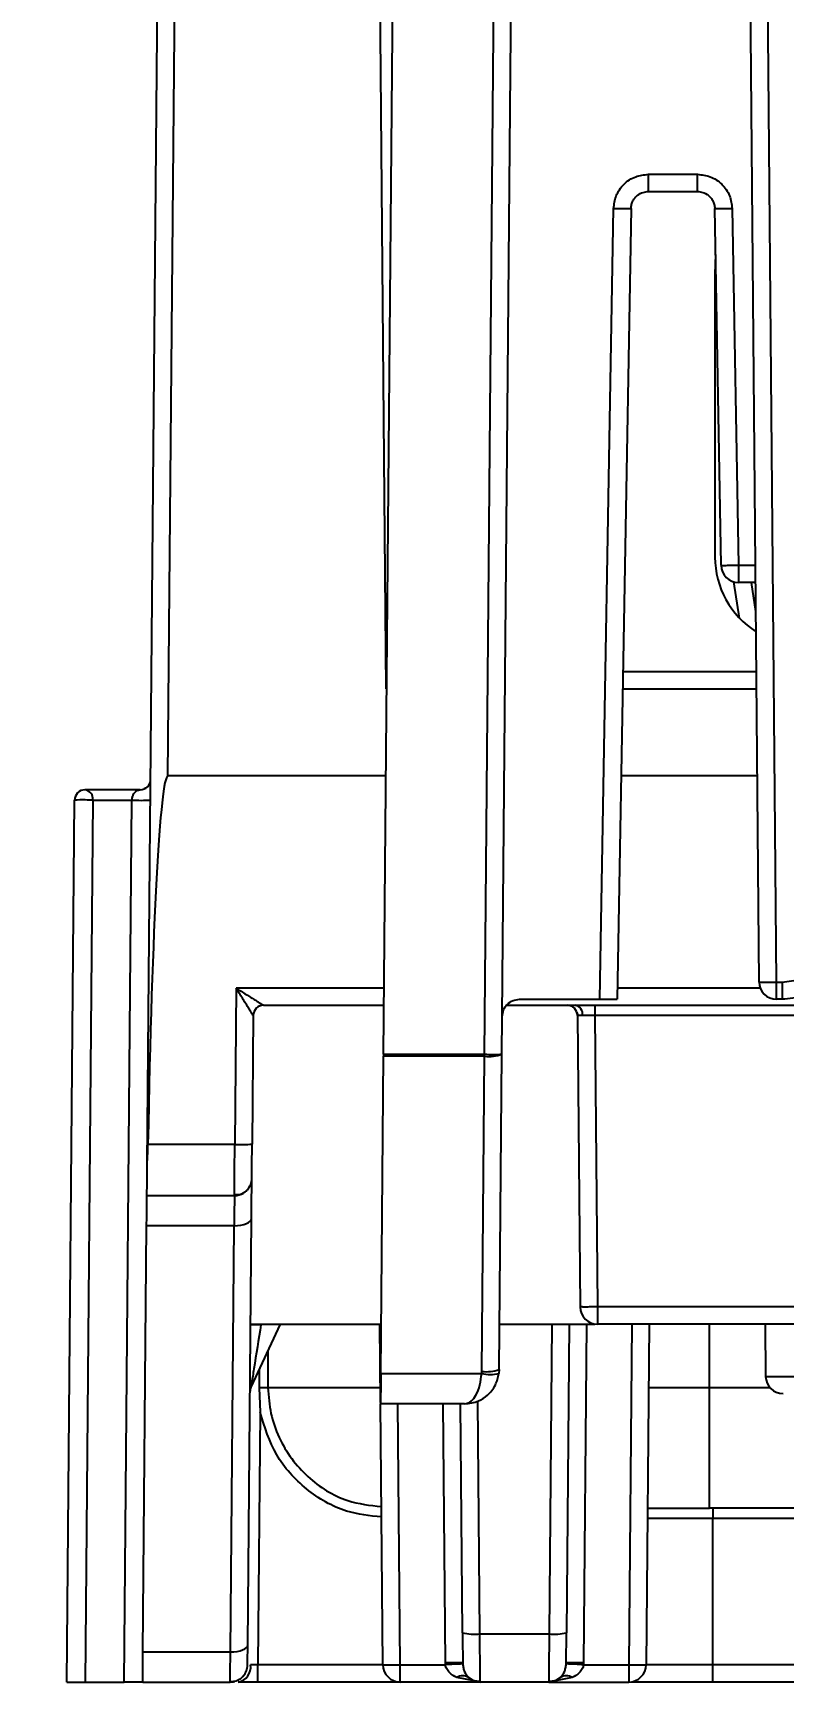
# Model space of a CAD drawing. Header units: inches. Extents: x 897.4 to 914.4, y -8.5 to 2.5.
# Drawn here: x 906.069 to 906.494, y -6.024 to -5.089 of the extents above; entities that cross this region are included whole.
import ezdxf

# ---------------------------------------------------------------- set-up
doc = ezdxf.new("R2010")
doc.units = ezdxf.units.IN
doc.header["$LTSCALE"] = 4
doc.header["$MEASUREMENT"] = 0
doc.layers.get('0').update_dxf_attribs({"linetype": 'CONTINUOUS'})
doc.layers.get('DEFPOINTS').update_dxf_attribs({"linetype": 'CONTINUOUS'})
doc.layers.add('DIMENSIONS', color=140, linetype='CONTINUOUS')
doc.styles.get("Standard").update_dxf_attribs({"font": 'romans.shx'})
doc.dimstyles.get("Standard").update_dxf_attribs({"dimtxt": 0.15, "dimasz": 0.18, "dimexe": 0.0625, "dimexo": 0.125, "dimgap": 0.0625, "dimtad": 0, "dimtih": 1, "dimtoh": 1, "dimzin": 0, "dimdsep": 46, "dimtxsty": 'Standard', "dimcen": 0.09, "dimadec": 0, "dimazin": 0, "dimtfac": 1, "dimtofl": 0, "dimtmove": 0, "dimatfit": 3, "dimfxl": 1, "dimtolj": 1, "dimtzin": 0, "dimarcsym": 0})

# ---------------------------------------------------------------- blocks, each defined once
blk = doc.blocks.new('*D4')
at = {"layer": 'DEFPOINTS', "color": 0}
for p in [(906.75507, -4.02375), (905.46883, -6.02375), (906.08786, -6.02375)]:
    blk.add_point(p, dxfattribs=at)
at = {"layer": 'DIMENSIONS', "color": 0, "lineweight": -2}
for p, q in [((906.63007, -4.02375), (905.40633, -4.02375)), ((905.46883, -4.20375), (905.46883, -4.70947)), ((905.46883, -5.84375), (905.46883, -5.33804)), ((905.96286, -6.02375), (905.40633, -6.02375))]:
    blk.add_line(p, q, dxfattribs=at)
at = {"layer": 'DIMENSIONS', "color": 0}
for points in [[(905.43883, -4.20375), (905.49883, -4.20375), (905.46883, -4.02375)], [(905.43883, -5.84375), (905.49883, -5.84375), (905.46883, -6.02375)]]:
    blk.add_solid(points, dxfattribs=at)
at = {"layer": 'DIMENSIONS', "color": 0, "char_height": 0.15, "attachment_point": 5}
for s, insert in [('\\A1;2.00', (905.46883, -4.88625)), ('\\A1;[50.8]', (905.46883, -5.20054))]:
    blk.add_mtext(s, dxfattribs=dict(at, insert=insert))

msp = doc.modelspace()

# ---------------------------------------------------------------- linework, layer by layer
for p, q in [((906.48014, -5.62718), (906.47173, -4.66343)), ((906.48998, -5.62718), (906.48157, -4.66343)), ((906.26735, -5.66809), (906.27591, -4.6872)), ((906.32453, -5.66809), (906.33309, -4.6872)), ((906.33437, -5.66809), (906.34293, -4.6872)), ((906.13337, -5.73021), (906.14134, -4.81731)), ((906.14513, -5.51037), (906.15118, -4.81723)), ((906.26507, -5.06509), (906.26852, -5.46098)), ((906.41735, -5.16951), (906.44516, -5.16951)), ((906.41735, -5.17926), (906.41735, -5.16951)), ((906.44516, -5.17926), (906.44516, -5.16951)), ((906.41735, -5.17926), (906.44516, -5.17926)), ((906.38985, -5.63694), (906.39767, -5.18885)), ((906.40751, -5.18893), (906.39969, -5.63694)), ((906.45852, -5.39105), (906.455, -5.18893)), ((906.46484, -5.18885), (906.46837, -5.39096)), ((906.45545, -5.21502), (906.45507, -5.22611)), ((906.45507, -5.22611), (906.45507, -5.38635)), ((906.46837, -5.39096), (906.47808, -5.39096)), ((906.46837, -5.39096), (906.46837, -5.40072)), ((906.46892, -5.4209), (906.46584, -5.40039)), ((906.47816, -5.40072), (906.46837, -5.40072)), ((906.47831, -5.41723), (906.47583, -5.40072)), ((906.4786, -5.45131), (906.40293, -5.45131)), ((906.26852, -5.46098), (906.26916, -5.46098)), ((906.40276, -5.46098), (906.47869, -5.46098)), ((906.26873, -5.51037), (906.14513, -5.51037)), ((906.47912, -5.51037), (906.4019, -5.51037)), ((906.12937, -5.51824), (906.09813, -5.51824)), ((906.08786, -6.02375), (906.09223, -5.52409)), ((906.10265, -5.52409), (906.09829, -6.02375)), ((906.10265, -5.52409), (906.12474, -5.52409)), ((906.12038, -6.02375), (906.12474, -5.52409)), ((906.18375, -5.63062), (906.18298, -5.71915)), ((906.26768, -5.63062), (906.18375, -5.63062)), ((906.48079, -5.63062), (906.3998, -5.63062)), ((906.48998, -5.62718), (906.49312, -5.62718)), ((906.48998, -5.63694), (906.48998, -5.62718)), ((906.49312, -5.62718), (906.49312, -5.63694)), ((906.19936, -5.64029), (906.26759, -5.64029)), ((906.19936, -5.64029), (906.19936, -5.64029)), ((906.33714, -5.64029), (906.88954, -5.64029)), ((906.3444, -5.63694), (906.38985, -5.63694)), ((906.38701, -5.64029), (906.38701, -5.64614)), ((906.49312, -5.63694), (906.48998, -5.63694)), ((906.19345, -5.64614), (906.19282, -5.71906)), ((906.19356, -5.64507), (906.19345, -5.64614)), ((906.19345, -5.64614), (906.19345, -5.64614)), ((906.37717, -5.64614), (906.37861, -5.81124)), ((906.50664, -5.64614), (906.38701, -5.64614)), ((906.38701, -5.64614), (906.38845, -5.81124)), ((906.26577, -5.84888), (906.26734, -5.66921)), ((906.26735, -5.66809), (906.26734, -5.66921)), ((906.32453, -5.66921), (906.26734, -5.66921)), ((906.26735, -5.66809), (906.32453, -5.66809)), ((906.32297, -5.84776), (906.32453, -5.66921)), ((906.32453, -5.66921), (906.32453, -5.66809)), ((906.33281, -5.84665), (906.33437, -5.66809)), ((906.18298, -5.71915), (906.1338, -5.71915)), ((906.13321, -5.74816), (906.18281, -5.74816)), ((906.18281, -5.74816), (906.18281, -5.74728)), ((906.19034, -6.00263), (906.19245, -5.76114)), ((906.13096, -6.0067), (906.13306, -5.76521)), ((906.18261, -5.76521), (906.13306, -5.76521)), ((906.1805, -6.0067), (906.18261, -5.76521)), ((906.50573, -5.81124), (906.38845, -5.81124)), ((906.38845, -5.81124), (906.38845, -5.821)), ((906.19193, -5.821), (906.26602, -5.821)), ((906.2088, -5.821), (906.19215, -5.8567)), ((906.26563, -5.86545), (906.26524, -5.821)), ((906.33304, -5.821), (906.38692, -5.821)), ((906.36263, -5.821), (906.36109, -5.99654)), ((906.37246, -5.821), (906.37094, -5.99585)), ((906.3823, -5.821), (906.38063, -6.01291)), ((906.50573, -5.821), (906.38845, -5.821)), ((906.4079, -5.821), (906.40621, -6.014)), ((906.41774, -5.821), (906.41605, -6.014)), ((906.45192, -5.85703), (906.45192, -5.821)), ((906.48355, -5.821), (906.48381, -5.85061)), ((906.20167, -5.83629), (906.20182, -5.85703)), ((906.19675, -5.84683), (906.19675, -5.85702)), ((906.3229, -5.84888), (906.32297, -5.84776)), ((906.33281, -5.84665), (906.33267, -5.84888)), ((906.19675, -5.85702), (906.1974, -5.87092)), ((906.26555, -5.85703), (906.20182, -5.85703)), ((906.26577, -5.84888), (906.3229, -5.84888)), ((906.45192, -5.85703), (906.41742, -5.85703)), ((906.45192, -5.92533), (906.45192, -5.85703)), ((906.48626, -5.85703), (906.45192, -5.85703)), ((906.48381, -5.85061), (906.74287, -5.85061)), ((906.31313, -5.86616), (906.26562, -5.86616)), ((906.26692, -6.014), (906.26563, -5.86616)), ((906.27677, -6.014), (906.27548, -5.86616)), ((906.30235, -6.01291), (906.30107, -5.86616)), ((906.31204, -5.99585), (906.31091, -5.86616)), ((906.32188, -5.99654), (906.32073, -5.86454)), ((906.1974, -5.87092), (906.19615, -6.014)), ((906.45389, -5.93118), (906.41678, -5.93118)), ((906.57107, -5.92533), (906.45192, -5.92533)), ((906.45389, -5.92533), (906.45389, -5.93118)), ((906.53124, -5.93118), (906.45389, -5.93118)), ((906.45389, -6.014), (906.45389, -5.93118)), ((906.32188, -5.99654), (906.36109, -5.99654)), ((906.13096, -6.0067), (906.1805, -6.0067)), ((906.19615, -6.02375), (906.19615, -6.014)), ((906.26692, -6.014), (906.19615, -6.014)), ((906.27677, -6.014), (906.30238, -6.014)), ((906.27677, -6.02375), (906.27677, -6.014)), ((906.30238, -6.014), (906.30235, -6.01291)), ((906.31219, -6.01291), (906.31221, -6.01351)), ((906.37077, -6.01351), (906.37079, -6.01291)), ((906.38063, -6.01291), (906.38059, -6.014)), ((906.38059, -6.014), (906.40621, -6.014)), ((906.40621, -6.014), (906.40621, -6.02375)), ((906.45389, -6.014), (906.41605, -6.014)), ((906.53141, -6.014), (906.45389, -6.014)), ((906.45389, -6.02375), (906.45389, -6.014)), ((906.08786, -6.02375), (906.09377, -6.02375)), ((906.09377, -6.02375), (906.09829, -6.02375)), ((906.09829, -6.02375), (906.12038, -6.02375)), ((906.1249, -6.02375), (906.12038, -6.02375)), ((906.13081, -6.02375), (906.1249, -6.02375)), ((906.13081, -6.02375), (906.1804, -6.02375)), ((906.1804, -6.02375), (906.18041, -6.02316)), ((906.27677, -6.02375), (906.19615, -6.02375)), ((906.32204, -6.02375), (906.27677, -6.02375)), ((906.31859, -6.02308), (906.30878, -6.02118)), ((906.36094, -6.02375), (906.32204, -6.02375)), ((906.3742, -6.02118), (906.36094, -6.02375)), ((906.36094, -6.02375), (906.40621, -6.02375)), ((906.53141, -6.02375), (906.45389, -6.02375))]:
    msp.add_line(p, q)
at = {"flags": 128}
for points in [[(906.13321, -5.74816), (906.13322, -5.7476), (906.13323, -5.74595), (906.13326, -5.74327), (906.13329, -5.73966), (906.13333, -5.73525), (906.13337, -5.73021)], [(906.13306, -5.76521), (906.13311, -5.7604), (906.13314, -5.75621), (906.13317, -5.75279), (906.13319, -5.75025), (906.13321, -5.74869), (906.13321, -5.74816)], [(906.18261, -5.76521), (906.18452, -5.76514), (906.18637, -5.76492), (906.18806, -5.76455), (906.18955, -5.76405), (906.19078, -5.76343), (906.19169, -5.76272), (906.19225, -5.76194), (906.19245, -5.76114)], [(906.26577, -5.84888), (906.26574, -5.85236), (906.26571, -5.85564), (906.26569, -5.85863), (906.26566, -5.86122), (906.26565, -5.86333), (906.26563, -5.86489), (906.26562, -5.86584), (906.26562, -5.86616)], [(906.13081, -6.02375), (906.13081, -6.02323), (906.13083, -6.02167), (906.13085, -6.01913), (906.13088, -6.0157), (906.13091, -6.01151), (906.13096, -6.0067)], [(906.1805, -6.0067), (906.18242, -6.00664), (906.18426, -6.00641), (906.18596, -6.00604), (906.18745, -6.00554), (906.18867, -6.00492), (906.18958, -6.00421), (906.19015, -6.00344), (906.19034, -6.00263)], [(906.1804, -6.02375), (906.18231, -6.02356), (906.1831, -6.02337)], [(906.31541, -6.02118), (906.31611, -6.02176), (906.31622, -6.02184)], [(906.36657, -6.02198), (906.36687, -6.02176), (906.36757, -6.02118)]]:
    msp.add_lwpolyline(points, dxfattribs=at)
for centre, radius, start, end in [((906.40505, -4.90684), 0.28211, 268.50051, 270.49937), ((906.45746, -4.90682), 0.28213, 269.50069, 271.49943), ((906.50509, -5.38635), 0.05001, 180, 237.76175), ((906.46837, -5.39088), 0.00984, 181, 270), ((906.12937, -5.51233), 0.00591, 270, 359.5), ((906.09813, -5.52415), 0.00591, 90, 179.5), ((906.09734, -5.52352), 0.00534, 353.86181, 81.52913), ((906.09612, -5.58572), 0.06174, 88.13235, 93.61496), ((906.09697, -5.69602), 0.17202, 88.10605, 89.61312), ((906.12995, -5.40654), 0.11767, 267.46021, 272.53979), ((906.48998, -5.6271), 0.00984, 180.5, 270), ((906.19936, -5.64619), 0.00591, 90, 179.5), ((906.19935, -5.64618), 0.00589, 122.95477, 169.12339), ((906.19936, -5.64619), 0.0059, 90.00085, 123.00938), ((906.37126, -5.64619), 0.00591, 0.5, 90), ((906.37485, -5.64543), 0.00525, 352.48249, 78.71475), ((906.32945, -5.38606), 0.28207, 269.00033, 270.99967), ((906.32713, -5.64816), 0.0212, 262.94682, 289.96384), ((906.18667, -5.57808), 0.14111, 268.50133, 272.49846), ((906.18281, -5.73832), 0.00984, 318.63672, 359.5), ((906.18281, -5.73832), 0.00984, 270, 301.40703), ((906.38845, -5.81115), 0.00984, 180.5, 270), ((906.19488, -5.99021), 0.16892, 88.99846, 91.00154), ((906.32557, -5.82672), 0.0212, 262.94781, 289.96324), ((906.1975, -5.8592), 0.00591, 155, 179.5), ((906.19908, -6.05074), 0.19373, 89.18812, 90.68938), ((906.32778, -5.82849), 0.02097, 256.52859, 283.47141), ((906.49365, -5.85052), 0.00984, 180.5, 270), ((906.31916, -5.96465), 0.03201, 257.14479, 274.87731), ((906.36382, -5.96465), 0.03201, 265.12294, 282.85495), ((906.1833, -6.01517), 0.00875, 281.2856, 7.5173), ((906.1804, -6.01391), 0.00984, 318.63672, 359.5), ((906.27677, -6.01391), 0.00984, 180.5, 270), ((906.30727, -6.29491), 0.28204, 89.00025, 90.99975), ((906.32175, -6.30627), 0.29292, 91.86638, 93.79051), ((906.36123, -6.30635), 0.29299, 86.20978, 88.13349), ((906.37571, -6.29493), 0.28206, 89.0003, 90.9997), ((906.40621, -6.01391), 0.00984, 270, 359.5), ((906.3121, -6.02612), 0.00595, 56.13588, 123.86412), ((906.32204, -6.01391), 0.00984, 239.52605, 270), ((906.36094, -6.01391), 0.00984, 270, 302.35344), ((906.37088, -6.02612), 0.00595, 56.13827, 123.86173)]:
    msp.add_arc(centre, radius, start, end)
msp.add_ellipse((906.14267, -5.79235), major_axis=(0.00246, 0.28198), ratio=0.034903, start_param=0.000305, end_param=1.308507)
for points, knots in [([(906.39767, -5.18885), (906.39797, -5.1864), (906.39843, -5.18264), (906.40091, -5.17814), (906.40344, -5.17508), (906.40656, -5.17257), (906.4111, -5.17017), (906.4149, -5.16977), (906.41735, -5.16951)], [0, 0, 0, 0, 0.239687, 0.36835, 0.500006, 0.628667, 0.760321, 1, 1, 1, 1]), ([(906.44516, -5.16951), (906.44761, -5.16977), (906.45137, -5.17016), (906.45592, -5.17256), (906.45903, -5.17503), (906.46158, -5.17811), (906.46407, -5.18261), (906.46454, -5.1864), (906.46484, -5.18885)], [0, 0, 0, 0, 0.2396774, 0.368335, 0.4999967, 0.6286532, 0.7603122, 1, 1, 1, 1]), ([(906.40751, -5.18893), (906.40758, -5.18815), (906.40771, -5.18662), (906.40855, -5.18454), (906.40972, -5.18278), (906.41154, -5.181), (906.41412, -5.17956), (906.41633, -5.17936), (906.41735, -5.17926)], [0, 0, 0, 0, 0.154156, 0.30005, 0.437667, 0.567017, 0.799918, 1, 1, 1, 1]), ([(906.44516, -5.17926), (906.44618, -5.17936), (906.44838, -5.17956), (906.45096, -5.181), (906.45279, -5.18278), (906.45396, -5.18454), (906.4548, -5.18662), (906.45493, -5.18815), (906.455, -5.18893)], [0, 0, 0, 0, 0.2001, 0.432981, 0.562331, 0.699957, 0.845843, 1, 1, 1, 1]), ([(906.45852, -5.39105), (906.45867, -5.39106), (906.45897, -5.39108), (906.46125, -5.39106), (906.4645, -5.39103), (906.46708, -5.39098), (906.46837, -5.39096)], [0, 0, 0, 0, 0.2500154, 0.5000023, 0.7500107, 1, 1, 1, 1]), ([(906.12474, -5.52409), (906.12475, -5.52391), (906.12477, -5.52353), (906.12488, -5.52274), (906.12529, -5.52122), (906.12678, -5.51875), (906.12827, -5.51846), (906.12937, -5.51824)], [0, 0, 0, 0, 0.031859, 0.066121, 0.146361, 0.3726, 1, 1, 1, 1]), ([(906.13353, -5.51652), (906.1332, -5.51683), (906.13266, -5.51732), (906.13197, -5.51763), (906.13171, -5.51774)], [0, 0, 0, 0, 0.62144, 1, 1, 1, 1]), ([(906.49312, -5.62718), (906.49667, -5.62681), (906.50404, -5.62603), (906.51367, -5.61979), (906.52061, -5.61064), (906.52193, -5.60335), (906.52256, -5.59984)], [0, 0, 0, 0, 0.241038, 0.499994, 0.758956, 1, 1, 1, 1]), ([(906.53238, -5.60048), (906.53196, -5.60343), (906.53115, -5.60918), (906.52666, -5.61931), (906.51824, -5.62904), (906.50577, -5.6358), (906.49714, -5.63658), (906.49312, -5.63694)], [0, 0, 0, 0, 0.151677, 0.295839, 0.560307, 0.795065, 1, 1, 1, 1]), ([(906.18375, -5.63062), (906.18566, -5.63182), (906.18942, -5.63419), (906.19382, -5.63692), (906.19665, -5.63868), (906.19813, -5.6396), (906.19912, -5.64018), (906.19928, -5.64025), (906.19936, -5.64029)], [0, 0, 0, 0, 0.300426, 0.592267, 0.717713, 0.825035, 0.917468, 1, 1, 1, 1]), ([(906.19345, -5.64614), (906.19341, -5.64607), (906.19331, -5.64593), (906.19271, -5.64498), (906.19178, -5.64352), (906.19, -5.6407), (906.18727, -5.63631), (906.18493, -5.63253), (906.18375, -5.63062)], [0, 0, 0, 0, 0.0825226, 0.1749493, 0.2822762, 0.4077258, 0.6995727, 1, 1, 1, 1]), ([(906.48014, -5.62718), (906.48029, -5.62719), (906.48058, -5.62721), (906.48286, -5.62722), (906.48611, -5.62721), (906.48869, -5.62719), (906.48998, -5.62718)], [0, 0, 0, 0, 0.25001, 0.500015, 0.750009, 1, 1, 1, 1]), ([(906.33456, -5.6467), (906.33472, -5.64542), (906.33503, -5.64285), (906.33731, -5.63963), (906.34055, -5.63738), (906.34312, -5.63709), (906.3444, -5.63694)], [0, 0, 0, 0, 0.2500023, 0.4999953, 0.7499998, 1, 1, 1, 1]), ([(906.38985, -5.63694), (906.39054, -5.63694), (906.39192, -5.63694), (906.39387, -5.63694), (906.39561, -5.63694), (906.39754, -5.63694), (906.3993, -5.63694), (906.39956, -5.63694), (906.39969, -5.63694)], [0, 0, 0, 0, 0.1352324, 0.2676, 0.3971244, 0.5238029, 0.7675119, 1, 1, 1, 1]), ([(906.3768, -5.64418), (906.37685, -5.6443), (906.37716, -5.6449), (906.37719, -5.64558), (906.37722, -5.64614)], [0, 0, 0, 0, 0.186925, 1, 1, 1, 1]), ([(906.38005, -5.64612), (906.37962, -5.64612), (906.37876, -5.64613), (906.37787, -5.64614), (906.37728, -5.64614), (906.37721, -5.64614), (906.37717, -5.64614)], [0, 0, 0, 0, 0.250013, 0.499996, 0.750006, 1, 1, 1, 1]), ([(906.38701, -5.64614), (906.38637, -5.64614), (906.38508, -5.64614), (906.38322, -5.64614), (906.3815, -5.64613), (906.38053, -5.64612), (906.38005, -5.64612)], [0, 0, 0, 0, 0.2500038, 0.5000012, 0.7499974, 1, 1, 1, 1]), ([(906.13337, -5.73021), (906.13352, -5.72715), (906.1337, -5.72352), (906.13379, -5.71974), (906.1338, -5.71915)], [0, 0, 0, 0, 0.845051, 1, 1, 1, 1]), ([(906.18281, -5.74728), (906.18281, -5.74714), (906.18282, -5.74658), (906.18284, -5.7429), (906.18287, -5.73763), (906.1829, -5.73234), (906.18294, -5.72608), (906.18296, -5.7215), (906.18298, -5.71915)], [0, 0, 0, 0, 0.086251, 0.352296, 0.500052, 0.657261, 0.823911, 1, 1, 1, 1]), ([(906.19265, -5.7384), (906.19265, -5.73815), (906.19265, -5.73774), (906.19268, -5.73534), (906.1927, -5.73284), (906.19272, -5.72977), (906.19276, -5.72527), (906.1928, -5.72151), (906.19282, -5.71906)], [0, 0, 0, 0, 0.239677, 0.371339, 0.499993, 0.631654, 0.760311, 1, 1, 1, 1]), ([(906.18281, -5.74759), (906.18372, -5.74761), (906.18558, -5.74765), (906.18825, -5.74656), (906.19055, -5.74468), (906.19148, -5.74289), (906.19193, -5.742)], [0, 0, 0, 0, 0.240008, 0.492935, 0.749768, 1, 1, 1, 1]), ([(906.19245, -5.76114), (906.19248, -5.75795), (906.19253, -5.75145), (906.1926, -5.74422), (906.19264, -5.73927), (906.19265, -5.73869), (906.19265, -5.7384)], [0, 0, 0, 0, 0.244858, 0.4999, 0.750074, 1, 1, 1, 1]), ([(906.1828, -5.7487), (906.1828, -5.7488), (906.18279, -5.74917), (906.18276, -5.75208), (906.1827, -5.75739), (906.18264, -5.76255), (906.18261, -5.76521)], [0, 0, 0, 0, 0.116973, 0.393853, 0.688201, 1, 1, 1, 1]), ([(906.38845, -5.81124), (906.38716, -5.81125), (906.38458, -5.81127), (906.38133, -5.81128), (906.37905, -5.81127), (906.37876, -5.81125), (906.37861, -5.81124)], [0, 0, 0, 0, 0.250005, 0.5000053, 0.749995, 1, 1, 1, 1]), ([(906.19783, -5.82131), (906.19647, -5.82973), (906.19466, -5.84097), (906.19282, -5.85264), (906.1923, -5.8558), (906.19217, -5.85659), (906.19215, -5.85667), (906.19215, -5.8567)], [0, 0, 0, 0, 0.658521, 0.879358, 0.948875, 0.975936, 1, 1, 1, 1]), ([(906.20182, -5.85703), (906.20217, -5.86192), (906.20284, -5.8716), (906.20767, -5.88525), (906.21482, -5.89739), (906.227, -5.91068), (906.24434, -5.92192), (906.25964, -5.92362), (906.26614, -5.92434)], [0, 0, 0, 0, 0.143126, 0.282927, 0.419534, 0.553049, 0.80991, 1, 1, 1, 1]), ([(906.31313, -5.86616), (906.31449, -5.86583), (906.3168, -5.86527), (906.31989, -5.86126), (906.32207, -5.85591), (906.32263, -5.85114), (906.3229, -5.84888)], [0, 0, 0, 0, 0.302349, 0.516881, 0.77015, 1, 1, 1, 1]), ([(906.31313, -5.86616), (906.31588, -5.86583), (906.32059, -5.86527), (906.32663, -5.86126), (906.33105, -5.85591), (906.33215, -5.85114), (906.33267, -5.84888)], [0, 0, 0, 0, 0.302381, 0.516882, 0.770171, 1, 1, 1, 1]), ([(906.26619, -5.93025), (906.25943, -5.92954), (906.24405, -5.92792), (906.22291, -5.91534), (906.20504, -5.89586), (906.19995, -5.87924), (906.1974, -5.87092)], [0, 0, 0, 0, 0.207162, 0.471404, 0.735675, 1, 1, 1, 1]), ([(906.41683, -5.92533), (906.41835, -5.92533), (906.42975, -5.92533), (906.44163, -5.92533), (906.45192, -5.92533)], [0, 0, 0, 0, 0.134065, 1, 1, 1, 1]), ([(906.31204, -5.99585), (906.31206, -5.99775), (906.31209, -6.00153), (906.31213, -6.0065), (906.31217, -6.01062), (906.31218, -6.01215), (906.31219, -6.01291)], [0, 0, 0, 0, 0.2507909, 0.5000741, 0.7508042, 1, 1, 1, 1]), ([(906.32204, -6.02375), (906.32204, -6.02348), (906.32203, -6.0229), (906.322, -6.01785), (906.32196, -6.01059), (906.32192, -6.00304), (906.3219, -5.99874), (906.32188, -5.99654)], [0, 0, 0, 0, 0.205286, 0.440165, 0.704519, 0.848533, 1, 1, 1, 1]), ([(906.36109, -5.99654), (906.36108, -5.99874), (906.36106, -6.00304), (906.36102, -6.01059), (906.36098, -6.01785), (906.36094, -6.0229), (906.36094, -6.02348), (906.36094, -6.02375)], [0, 0, 0, 0, 0.151467, 0.295481, 0.559835, 0.794714, 1, 1, 1, 1]), ([(906.37079, -6.01291), (906.37079, -6.01215), (906.37081, -6.01062), (906.37084, -6.00648), (906.37089, -6.00151), (906.37092, -5.99774), (906.37094, -5.99585)], [0, 0, 0, 0, 0.2507784, 0.5000614, 0.7507903, 1, 1, 1, 1]), ([(906.18041, -6.02316), (906.18042, -6.02302), (906.18043, -6.0226), (906.18045, -6.01938), (906.18048, -6.01402), (906.18049, -6.00914), (906.1805, -6.0067)], [0, 0, 0, 0, 0.1434025, 0.4289286, 0.714468, 1, 1, 1, 1]), ([(906.19024, -6.014), (906.19024, -6.01385), (906.19025, -6.01357), (906.19027, -6.01109), (906.1903, -6.00751), (906.19033, -6.00425), (906.19034, -6.00263)], [0, 0, 0, 0, 0.250785, 0.500064, 0.750793, 1, 1, 1, 1]), ([(906.19615, -6.014), (906.19576, -6.014), (906.19499, -6.014), (906.19388, -6.01401), (906.19284, -6.01402), (906.19226, -6.01403), (906.19197, -6.01403)], [0, 0, 0, 0, 0.250018, 0.500046, 0.750006, 1, 1, 1, 1]), ([(906.26692, -6.014), (906.26707, -6.01401), (906.26737, -6.01403), (906.26964, -6.01403), (906.2729, -6.01403), (906.27548, -6.01401), (906.27677, -6.014)], [0, 0, 0, 0, 0.250008, 0.500011, 0.750015, 1, 1, 1, 1]), ([(906.30878, -6.02118), (906.30736, -6.02041), (906.30517, -6.01921), (906.3033, -6.01679), (906.30259, -6.01518), (906.30245, -6.01438), (906.30238, -6.014)], [0, 0, 0, 0, 0.498501, 0.770651, 0.889242, 1, 1, 1, 1]), ([(906.31221, -6.01351), (906.3123, -6.01432), (906.31248, -6.01596), (906.31343, -6.01882), (906.31462, -6.02023), (906.31541, -6.02118)], [0, 0, 0, 0, 0.240754, 0.490645, 1, 1, 1, 1]), ([(906.36757, -6.02118), (906.36836, -6.02023), (906.36955, -6.01882), (906.3705, -6.01596), (906.37068, -6.01432), (906.37077, -6.01351)], [0, 0, 0, 0, 0.509364, 0.759247, 1, 1, 1, 1]), ([(906.38059, -6.014), (906.38053, -6.01438), (906.38038, -6.01518), (906.37967, -6.01678), (906.37781, -6.01921), (906.37562, -6.02041), (906.3742, -6.02118)], [0, 0, 0, 0, 0.110679, 0.229183, 0.501141, 1, 1, 1, 1]), ([(906.40621, -6.014), (906.4075, -6.01401), (906.41008, -6.01403), (906.41333, -6.01403), (906.41561, -6.01403), (906.41591, -6.01401), (906.41605, -6.014)], [0, 0, 0, 0, 0.25, 0.5, 0.75, 1, 1, 1, 1]), ([(906.1804, -6.02345), (906.18131, -6.02343), (906.18318, -6.02337), (906.18585, -6.0222), (906.18815, -6.02028), (906.18907, -6.01848), (906.18953, -6.01759)], [0, 0, 0, 0, 0.237401, 0.489733, 0.747639, 1, 1, 1, 1]), ([(906.19615, -6.02375), (906.19406, -6.02375), (906.18989, -6.02375), (906.18664, -6.02375), (906.18501, -6.02375)], [0, 0, 0, 0, 0.500016, 1, 1, 1, 1]), ([(906.31458, -6.02024), (906.31524, -6.02089), (906.31661, -6.02222), (906.31928, -6.02325), (906.32114, -6.02323), (906.32204, -6.02323)], [0, 0, 0, 0, 0.328137, 0.673111, 1, 1, 1, 1]), ([(906.36094, -6.02323), (906.36184, -6.02323), (906.3637, -6.02325), (906.36636, -6.02222), (906.36773, -6.02089), (906.3684, -6.02024)], [0, 0, 0, 0, 0.32691, 0.671849, 1, 1, 1, 1]), ([(906.45389, -6.02375), (906.44594, -6.02375), (906.43025, -6.02375), (906.41518, -6.02375), (906.40775, -6.02375)], [0, 0, 0, 0, 0.506332, 1, 1, 1, 1])]:
    msp.add_open_spline(points, degree=3, knots=knots)

# ---------------------------------------------------------------- dimensions: what is measured, and where the dimension line sits
at = {"layer": 'DIMENSIONS'}
dim = msp.add_linear_dim(base=(905.46883, -6.02375), p1=(906.75507, -4.02375), p2=(906.08786, -6.02375), angle=90, dimstyle='Standard', override={"dimpost": '\\X'}, dxfattribs=at)
dim.commit()
dim.dimension.update_dxf_attribs({"geometry": '*D4', "text_midpoint": (905.46883, -5.02375)})

doc.saveas('drawing.dxf')
